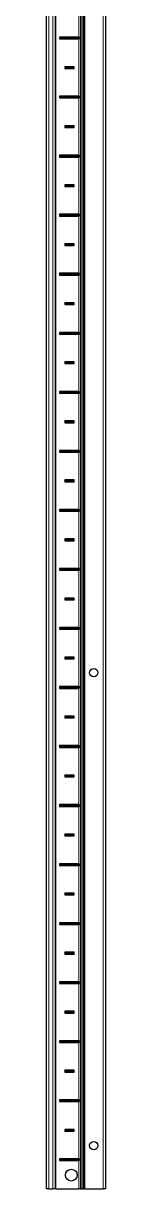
# Model space of a CAD drawing. Header units: millimetres. Extents: x -199 to 5401, y -2247 to 1507.
# Drawn here: x 1414 to 1463, y -852 to 135 of the extents above; entities that cross this region are included whole.
import ezdxf

# ---------------------------------------------------------------- set-up
doc = ezdxf.new("R2010")
doc.units = ezdxf.units.MM

msp = doc.modelspace()

# ---------------------------------------------------------------- linework, layer by layer
at = {"color": 7, "linetype": 'Continuous', "lineweight": 25}
for p, q in [((1413.68, -851.79), (1413.68, 647.21)), ((1420.88, 647.21), (1420.88, -851.79)), ((1443.55, 647.21), (1443.55, -851.79)), ((1443.58, 647.21), (1443.58, -851.79)), ((1445.38, 647.21), (1445.38, -851.79)), ((1463.38, 647.21), (1463.38, -851.79)), ((1440.93, 123.46), (1424.53, 123.46)), ((1424.53, 123.46), (1424.53, 121.96)), ((1425.28, 122.71), (1424.53, 123.46)), ((1425.28, 122.71), (1424.53, 121.96)), ((1424.53, 121.96), (1440.93, 121.96)), ((1425.28, 122.71), (1440.78, 122.71)), ((1440.78, 122.71), (1441.42, 123.35)), ((1440.78, 122.71), (1441.42, 122.06)), ((1441.42, 122.06), (1441.42, 123.35)), ((1437.03, 98.46), (1429.03, 98.46)), ((1429.03, 98.46), (1429.03, 96.96)), ((1429.78, 97.71), (1429.03, 98.46)), ((1429.78, 97.71), (1429.03, 96.96)), ((1429.03, 96.96), (1437.03, 96.96)), ((1429.78, 97.71), (1436.28, 97.71)), ((1436.28, 97.71), (1437.03, 98.46)), ((1436.28, 97.71), (1437.03, 96.96)), ((1437.03, 96.96), (1437.03, 98.46)), ((1440.93, 73.46), (1424.53, 73.46)), ((1424.53, 73.46), (1424.53, 71.96)), ((1425.28, 72.71), (1424.53, 73.46)), ((1425.28, 72.71), (1424.53, 71.96)), ((1424.53, 71.96), (1440.93, 71.96)), ((1425.28, 72.71), (1440.78, 72.71)), ((1440.78, 72.71), (1441.42, 73.35)), ((1440.78, 72.71), (1441.42, 72.06)), ((1441.42, 72.06), (1441.42, 73.35)), ((1437.03, 48.46), (1429.03, 48.46)), ((1429.03, 48.46), (1429.03, 46.96)), ((1429.78, 47.71), (1429.03, 48.46)), ((1429.78, 47.71), (1429.03, 46.96)), ((1429.03, 46.96), (1437.03, 46.96)), ((1429.78, 47.71), (1436.28, 47.71)), ((1436.28, 47.71), (1437.03, 48.46)), ((1436.28, 47.71), (1437.03, 46.96)), ((1437.03, 46.96), (1437.03, 48.46)), ((1440.93, 23.46), (1424.53, 23.46)), ((1424.53, 23.46), (1424.53, 21.96)), ((1425.28, 22.71), (1424.53, 23.46)), ((1425.28, 22.71), (1424.53, 21.96)), ((1424.53, 21.96), (1440.93, 21.96)), ((1425.28, 22.71), (1440.78, 22.71)), ((1440.78, 22.71), (1441.42, 23.35)), ((1440.78, 22.71), (1441.42, 22.06)), ((1441.42, 22.06), (1441.42, 23.35)), ((1437.03, -1.54), (1429.03, -1.54)), ((1429.03, -1.54), (1429.03, -3.04)), ((1429.78, -2.29), (1429.03, -1.54)), ((1429.78, -2.29), (1429.03, -3.04)), ((1429.03, -3.04), (1437.03, -3.04)), ((1429.78, -2.29), (1436.28, -2.29)), ((1436.28, -2.29), (1437.03, -1.54)), ((1436.28, -2.29), (1437.03, -3.04)), ((1437.03, -3.04), (1437.03, -1.54)), ((1440.93, -26.54), (1424.53, -26.54)), ((1424.53, -26.54), (1424.53, -28.04)), ((1425.28, -27.29), (1424.53, -26.54)), ((1425.28, -27.29), (1424.53, -28.04)), ((1424.53, -28.04), (1440.93, -28.04)), ((1425.28, -27.29), (1440.78, -27.29)), ((1440.78, -27.29), (1441.42, -26.65)), ((1440.78, -27.29), (1441.42, -27.94)), ((1441.42, -27.94), (1441.42, -26.65)), ((1437.03, -51.54), (1429.03, -51.54)), ((1429.03, -51.54), (1429.03, -53.04)), ((1429.78, -52.29), (1429.03, -51.54)), ((1429.78, -52.29), (1429.03, -53.04)), ((1429.03, -53.04), (1437.03, -53.04)), ((1429.78, -52.29), (1436.28, -52.29)), ((1436.28, -52.29), (1437.03, -51.54)), ((1436.28, -52.29), (1437.03, -53.04)), ((1437.03, -53.04), (1437.03, -51.54)), ((1440.93, -76.54), (1424.53, -76.54)), ((1424.53, -76.54), (1424.53, -78.04)), ((1425.28, -77.29), (1424.53, -76.54)), ((1425.28, -77.29), (1424.53, -78.04)), ((1424.53, -78.04), (1440.93, -78.04)), ((1425.28, -77.29), (1440.78, -77.29)), ((1440.78, -77.29), (1441.42, -76.65)), ((1440.78, -77.29), (1441.42, -77.94)), ((1441.42, -77.94), (1441.42, -76.65)), ((1437.03, -101.54), (1429.03, -101.54)), ((1429.03, -101.54), (1429.03, -103.04)), ((1429.78, -102.29), (1429.03, -101.54)), ((1429.78, -102.29), (1429.03, -103.04)), ((1429.03, -103.04), (1437.03, -103.04)), ((1429.78, -102.29), (1436.28, -102.29)), ((1436.28, -102.29), (1437.03, -101.54)), ((1436.28, -102.29), (1437.03, -103.04)), ((1437.03, -103.04), (1437.03, -101.54)), ((1440.93, -126.54), (1424.53, -126.54)), ((1424.53, -126.54), (1424.53, -128.04)), ((1425.28, -127.29), (1424.53, -126.54)), ((1425.28, -127.29), (1424.53, -128.04)), ((1424.53, -128.04), (1440.93, -128.04)), ((1425.28, -127.29), (1440.78, -127.29)), ((1440.78, -127.29), (1441.42, -126.65)), ((1440.78, -127.29), (1441.42, -127.94)), ((1441.42, -127.94), (1441.42, -126.65)), ((1437.03, -151.54), (1429.03, -151.54)), ((1429.03, -151.54), (1429.03, -153.04)), ((1429.78, -152.29), (1429.03, -151.54)), ((1429.78, -152.29), (1429.03, -153.04)), ((1429.03, -153.04), (1437.03, -153.04)), ((1429.78, -152.29), (1436.28, -152.29)), ((1436.28, -152.29), (1437.03, -151.54)), ((1436.28, -152.29), (1437.03, -153.04)), ((1437.03, -153.04), (1437.03, -151.54)), ((1440.93, -176.54), (1424.53, -176.54)), ((1424.53, -176.54), (1424.53, -178.04)), ((1425.28, -177.29), (1424.53, -176.54)), ((1425.28, -177.29), (1424.53, -178.04)), ((1425.28, -177.29), (1440.78, -177.29)), ((1440.78, -177.29), (1441.42, -176.65)), ((1440.78, -177.29), (1441.42, -177.94)), ((1441.42, -177.94), (1441.42, -176.65)), ((1424.53, -178.04), (1440.93, -178.04)), ((1437.03, -201.54), (1429.03, -201.54)), ((1429.03, -201.54), (1429.03, -203.04)), ((1429.78, -202.29), (1429.03, -201.54)), ((1429.78, -202.29), (1429.03, -203.04)), ((1429.03, -203.04), (1437.03, -203.04)), ((1429.78, -202.29), (1436.28, -202.29)), ((1436.28, -202.29), (1437.03, -201.54)), ((1436.28, -202.29), (1437.03, -203.04)), ((1437.03, -203.04), (1437.03, -201.54)), ((1440.93, -226.54), (1424.53, -226.54)), ((1424.53, -226.54), (1424.53, -228.04)), ((1425.28, -227.29), (1424.53, -226.54)), ((1440.78, -227.29), (1441.42, -226.65)), ((1441.42, -227.94), (1441.42, -226.65)), ((1425.28, -227.29), (1424.53, -228.04)), ((1424.53, -228.04), (1440.93, -228.04)), ((1425.28, -227.29), (1440.78, -227.29)), ((1440.78, -227.29), (1441.42, -227.94)), ((1437.03, -251.54), (1429.03, -251.54)), ((1429.03, -251.54), (1429.03, -253.04)), ((1429.78, -252.29), (1429.03, -251.54)), ((1429.78, -252.29), (1429.03, -253.04)), ((1429.03, -253.04), (1437.03, -253.04)), ((1429.78, -252.29), (1436.28, -252.29)), ((1436.28, -252.29), (1437.03, -251.54)), ((1436.28, -252.29), (1437.03, -253.04)), ((1437.03, -253.04), (1437.03, -251.54)), ((1440.93, -276.54), (1424.53, -276.54)), ((1424.53, -276.54), (1424.53, -278.04)), ((1425.28, -277.29), (1424.53, -276.54)), ((1425.28, -277.29), (1424.53, -278.04)), ((1424.53, -278.04), (1440.93, -278.04)), ((1425.28, -277.29), (1440.78, -277.29)), ((1440.78, -277.29), (1441.42, -276.65)), ((1440.78, -277.29), (1441.42, -277.94)), ((1441.42, -277.94), (1441.42, -276.65)), ((1437.03, -301.54), (1429.03, -301.54)), ((1429.03, -301.54), (1429.03, -303.04)), ((1429.78, -302.29), (1429.03, -301.54)), ((1429.78, -302.29), (1429.03, -303.04)), ((1429.03, -303.04), (1437.03, -303.04)), ((1429.78, -302.29), (1436.28, -302.29)), ((1436.28, -302.29), (1437.03, -301.54)), ((1436.28, -302.29), (1437.03, -303.04)), ((1437.03, -303.04), (1437.03, -301.54)), ((1440.93, -326.54), (1424.53, -326.54)), ((1424.53, -326.54), (1424.53, -328.04)), ((1425.28, -327.29), (1424.53, -326.54)), ((1425.28, -327.29), (1424.53, -328.04)), ((1424.53, -328.04), (1440.93, -328.04)), ((1425.28, -327.29), (1440.78, -327.29)), ((1440.78, -327.29), (1441.42, -326.65)), ((1440.78, -327.29), (1441.42, -327.94)), ((1441.42, -327.94), (1441.42, -326.65)), ((1437.03, -351.54), (1429.03, -351.54)), ((1429.03, -351.54), (1429.03, -353.04)), ((1429.78, -352.29), (1429.03, -351.54)), ((1429.78, -352.29), (1429.03, -353.04)), ((1429.03, -353.04), (1437.03, -353.04)), ((1429.78, -352.29), (1436.28, -352.29)), ((1436.28, -352.29), (1437.03, -351.54)), ((1436.28, -352.29), (1437.03, -353.04)), ((1437.03, -353.04), (1437.03, -351.54)), ((1440.93, -376.54), (1424.53, -376.54)), ((1424.53, -376.54), (1424.53, -378.04)), ((1425.28, -377.29), (1424.53, -376.54)), ((1425.28, -377.29), (1424.53, -378.04)), ((1424.53, -378.04), (1440.93, -378.04)), ((1425.28, -377.29), (1440.78, -377.29)), ((1440.78, -377.29), (1441.42, -376.65)), ((1440.78, -377.29), (1441.42, -377.94)), ((1441.42, -377.94), (1441.42, -376.65)), ((1437.03, -401.54), (1429.03, -401.54)), ((1429.03, -401.54), (1429.03, -403.04)), ((1429.78, -402.29), (1429.03, -401.54)), ((1429.78, -402.29), (1429.03, -403.04)), ((1429.03, -403.04), (1437.03, -403.04)), ((1429.78, -402.29), (1436.28, -402.29)), ((1436.28, -402.29), (1437.03, -401.54)), ((1436.28, -402.29), (1437.03, -403.04)), ((1437.03, -403.04), (1437.03, -401.54)), ((1440.93, -426.54), (1424.53, -426.54)), ((1424.53, -426.54), (1424.53, -428.04)), ((1425.28, -427.29), (1424.53, -426.54)), ((1425.28, -427.29), (1424.53, -428.04)), ((1424.53, -428.04), (1440.93, -428.04)), ((1425.28, -427.29), (1440.78, -427.29)), ((1440.78, -427.29), (1441.42, -426.65)), ((1440.78, -427.29), (1441.42, -427.94)), ((1441.42, -427.94), (1441.42, -426.65)), ((1437.03, -451.54), (1429.03, -451.54)), ((1429.03, -451.54), (1429.03, -453.04)), ((1429.78, -452.29), (1429.03, -451.54)), ((1429.78, -452.29), (1429.03, -453.04)), ((1429.03, -453.04), (1437.03, -453.04)), ((1429.78, -452.29), (1436.28, -452.29)), ((1436.28, -452.29), (1437.03, -451.54)), ((1436.28, -452.29), (1437.03, -453.04)), ((1437.03, -453.04), (1437.03, -451.54)), ((1440.93, -476.54), (1424.53, -476.54)), ((1424.53, -476.54), (1424.53, -478.04)), ((1425.28, -477.29), (1424.53, -476.54)), ((1425.28, -477.29), (1424.53, -478.04)), ((1424.53, -478.04), (1440.93, -478.04)), ((1425.28, -477.29), (1440.78, -477.29)), ((1440.78, -477.29), (1441.42, -476.65)), ((1440.78, -477.29), (1441.42, -477.94)), ((1441.42, -477.94), (1441.42, -476.65)), ((1437.03, -501.54), (1429.03, -501.54)), ((1429.03, -501.54), (1429.03, -503.04)), ((1429.78, -502.29), (1429.03, -501.54)), ((1429.78, -502.29), (1429.03, -503.04)), ((1429.03, -503.04), (1437.03, -503.04)), ((1429.78, -502.29), (1436.28, -502.29)), ((1436.28, -502.29), (1437.03, -501.54)), ((1436.28, -502.29), (1437.03, -503.04)), ((1437.03, -503.04), (1437.03, -501.54)), ((1440.93, -526.54), (1424.53, -526.54)), ((1424.53, -526.54), (1424.53, -528.04)), ((1425.28, -527.29), (1424.53, -526.54)), ((1425.28, -527.29), (1424.53, -528.04)), ((1424.53, -528.04), (1440.93, -528.04)), ((1425.28, -527.29), (1440.78, -527.29)), ((1440.78, -527.29), (1441.42, -526.65)), ((1440.78, -527.29), (1441.42, -527.94)), ((1441.42, -527.94), (1441.42, -526.65)), ((1437.03, -551.54), (1429.03, -551.54)), ((1429.03, -551.54), (1429.03, -553.04)), ((1429.78, -552.29), (1429.03, -551.54)), ((1429.78, -552.29), (1429.03, -553.04)), ((1429.78, -552.29), (1436.28, -552.29)), ((1436.28, -552.29), (1437.03, -551.54)), ((1436.28, -552.29), (1437.03, -553.04)), ((1437.03, -553.04), (1437.03, -551.54)), ((1429.03, -553.04), (1437.03, -553.04)), ((1440.93, -576.54), (1424.53, -576.54)), ((1424.53, -576.54), (1424.53, -578.04)), ((1425.28, -577.29), (1424.53, -576.54)), ((1425.28, -577.29), (1424.53, -578.04)), ((1424.53, -578.04), (1440.93, -578.04)), ((1425.28, -577.29), (1440.78, -577.29)), ((1440.78, -577.29), (1441.42, -576.65)), ((1440.78, -577.29), (1441.42, -577.94)), ((1441.42, -577.94), (1441.42, -576.65)), ((1437.03, -601.54), (1429.03, -601.54)), ((1429.03, -601.54), (1429.03, -603.04)), ((1429.78, -602.29), (1429.03, -601.54)), ((1436.28, -602.29), (1437.03, -601.54)), ((1437.03, -603.04), (1437.03, -601.54)), ((1429.78, -602.29), (1429.03, -603.04)), ((1429.03, -603.04), (1437.03, -603.04)), ((1429.78, -602.29), (1436.28, -602.29)), ((1436.28, -602.29), (1437.03, -603.04)), ((1440.93, -626.54), (1424.53, -626.54)), ((1424.53, -626.54), (1424.53, -628.04)), ((1425.28, -627.29), (1424.53, -626.54)), ((1425.28, -627.29), (1424.53, -628.04)), ((1424.53, -628.04), (1440.93, -628.04)), ((1425.28, -627.29), (1440.78, -627.29)), ((1440.78, -627.29), (1441.42, -626.65)), ((1440.78, -627.29), (1441.42, -627.94)), ((1441.42, -627.94), (1441.42, -626.65)), ((1437.03, -651.54), (1429.03, -651.54)), ((1429.03, -651.54), (1429.03, -653.04)), ((1429.78, -652.29), (1429.03, -651.54)), ((1429.78, -652.29), (1429.03, -653.04)), ((1429.03, -653.04), (1437.03, -653.04)), ((1429.78, -652.29), (1436.28, -652.29)), ((1436.28, -652.29), (1437.03, -651.54)), ((1436.28, -652.29), (1437.03, -653.04)), ((1437.03, -653.04), (1437.03, -651.54)), ((1440.93, -676.54), (1424.53, -676.54)), ((1424.53, -676.54), (1424.53, -678.04)), ((1425.28, -677.29), (1424.53, -676.54)), ((1425.28, -677.29), (1424.53, -678.04)), ((1424.53, -678.04), (1440.93, -678.04)), ((1425.28, -677.29), (1440.78, -677.29)), ((1440.78, -677.29), (1441.42, -676.65)), ((1440.78, -677.29), (1441.42, -677.94)), ((1441.42, -677.94), (1441.42, -676.65)), ((1437.03, -701.54), (1429.03, -701.54)), ((1429.03, -701.54), (1429.03, -703.04)), ((1429.78, -702.29), (1429.03, -701.54)), ((1429.78, -702.29), (1429.03, -703.04)), ((1429.03, -703.04), (1437.03, -703.04)), ((1429.78, -702.29), (1436.28, -702.29)), ((1436.28, -702.29), (1437.03, -701.54)), ((1436.28, -702.29), (1437.03, -703.04)), ((1437.03, -703.04), (1437.03, -701.54)), ((1440.93, -726.54), (1424.53, -726.54)), ((1424.53, -726.54), (1424.53, -728.04)), ((1425.28, -727.29), (1424.53, -726.54)), ((1425.28, -727.29), (1424.53, -728.04)), ((1424.53, -728.04), (1440.93, -728.04)), ((1425.28, -727.29), (1440.78, -727.29)), ((1440.78, -727.29), (1441.42, -726.65)), ((1440.78, -727.29), (1441.42, -727.94)), ((1441.42, -727.94), (1441.42, -726.65)), ((1429.03, -751.54), (1429.03, -753.04)), ((1437.03, -751.54), (1429.03, -751.54)), ((1429.78, -752.29), (1429.03, -751.54)), ((1429.78, -752.29), (1429.03, -753.04)), ((1429.03, -753.04), (1437.03, -753.04)), ((1429.78, -752.29), (1436.28, -752.29)), ((1436.28, -752.29), (1437.03, -751.54)), ((1436.28, -752.29), (1437.03, -753.04)), ((1437.03, -753.04), (1437.03, -751.54)), ((1440.93, -776.54), (1424.53, -776.54)), ((1424.53, -776.54), (1424.53, -778.04)), ((1425.28, -777.29), (1424.53, -776.54)), ((1425.28, -777.29), (1424.53, -778.04)), ((1424.53, -778.04), (1440.93, -778.04)), ((1425.28, -777.29), (1440.78, -777.29)), ((1440.78, -777.29), (1441.42, -776.65)), ((1440.78, -777.29), (1441.42, -777.94)), ((1441.42, -777.94), (1441.42, -776.65)), ((1429.03, -801.54), (1429.03, -803.04)), ((1437.03, -801.54), (1429.03, -801.54)), ((1429.78, -802.29), (1429.03, -801.54)), ((1429.78, -802.29), (1429.03, -803.04)), ((1429.03, -803.04), (1437.03, -803.04)), ((1429.78, -802.29), (1436.28, -802.29)), ((1436.28, -802.29), (1437.03, -801.54)), ((1436.28, -802.29), (1437.03, -803.04)), ((1437.03, -803.04), (1437.03, -801.54)), ((1440.93, -826.54), (1424.53, -826.54)), ((1424.53, -826.54), (1424.53, -828.04)), ((1425.28, -827.29), (1424.53, -826.54)), ((1425.28, -827.29), (1424.53, -828.04)), ((1424.53, -828.04), (1440.93, -828.04)), ((1425.28, -827.29), (1440.78, -827.29)), ((1440.78, -827.29), (1441.42, -826.65)), ((1440.78, -827.29), (1441.42, -827.94)), ((1441.42, -827.94), (1441.42, -826.65)), ((1415.68, -851.79), (1413.68, -851.79)), ((1415.68, -851.79), (1418.88, -851.79)), ((1420.88, -851.79), (1418.88, -851.79)), ((1421.53, -851.79), (1420.88, -851.79)), ((1421.53, -851.79), (1440.93, -851.79)), ((1442.34, -851.79), (1440.93, -851.79)), ((1442.34, -851.79), (1443.55, -851.79)), ((1443.55, -851.79), (1443.58, -851.79)), ((1443.58, -851.79), (1444.79, -851.79)), ((1445.38, -851.79), (1444.79, -851.79)), ((1446.03, -851.79), (1445.38, -851.79)), ((1446.03, -851.79), (1461.38, -851.79)), ((1463.38, -851.79), (1461.38, -851.79))]:
    msp.add_line(p, q, dxfattribs=at)
at = {"color": 8, "linetype": 'Continuous', "lineweight": 18}
for p, q in [((1415.68, 647.21), (1415.68, -851.79)), ((1418.88, -851.79), (1418.88, 647.21)), ((1421.53, 647.21), (1421.53, -851.79)), ((1442.34, 647.21), (1442.34, -851.79)), ((1444.79, -851.79), (1444.79, 647.21)), ((1446.03, 647.21), (1446.03, -851.79)), ((1461.38, -851.79), (1461.38, 647.21)), ((1440.93, 123.46), (1440.93, 171.96)), ((1440.93, 73.46), (1440.93, 121.96)), ((1440.93, 23.46), (1440.93, 71.96)), ((1440.93, -26.54), (1440.93, 21.96)), ((1440.93, -76.54), (1440.93, -28.04)), ((1440.93, -126.54), (1440.93, -78.04)), ((1440.93, -176.54), (1440.93, -128.04)), ((1440.93, -226.54), (1440.93, -178.04)), ((1440.93, -276.54), (1440.93, -228.04)), ((1440.93, -326.54), (1440.93, -278.04)), ((1440.93, -376.54), (1440.93, -328.04)), ((1440.93, -426.54), (1440.93, -378.04)), ((1440.93, -476.54), (1440.93, -428.04)), ((1440.93, -526.54), (1440.93, -478.04)), ((1440.93, -576.54), (1440.93, -528.04)), ((1440.93, -626.54), (1440.93, -578.04)), ((1440.93, -676.54), (1440.93, -628.04)), ((1440.93, -726.54), (1440.93, -678.04)), ((1440.93, -776.54), (1440.93, -728.04)), ((1440.93, -826.54), (1440.93, -778.04)), ((1440.93, -851.79), (1440.93, -828.04))]:
    msp.add_line(p, q, dxfattribs=at)
at = {"color": 7, "linetype": 'Continuous', "lineweight": 25}
for centre, radius in [((1453.53, -414.79), 3.5), ((1453.53, -815.29), 3.5), ((1434.53, -840.29), 5)]:
    msp.add_circle(centre, radius, dxfattribs=at)
for centre, start_param, end_param in [((1440.93, 119.99), 6.034916, 6.283185), ((1440.93, 125.42), 3.141593, 3.389862), ((1440.93, 69.99), 6.034916, 6.283185), ((1440.93, 75.42), 3.141593, 3.389862), ((1440.93, 19.99), 6.034916, 6.283185), ((1440.93, 25.42), 3.141593, 3.389862), ((1440.93, -30.01), 6.034916, 6.283185), ((1440.93, -24.58), 3.141593, 3.389862), ((1440.93, -80.01), 6.034916, 6.283185), ((1440.93, -74.58), 3.141593, 3.389862), ((1440.93, -130.01), 6.034916, 6.283185), ((1440.93, -124.58), 3.141593, 3.389862), ((1440.93, -180.01), 6.034916, 6.283185), ((1440.93, -174.58), 3.141593, 3.389862), ((1440.93, -230.01), 6.034916, 6.283185), ((1440.93, -224.58), 3.141593, 3.389862), ((1440.93, -280.01), 6.034916, 6.283185), ((1440.93, -274.58), 3.141593, 3.389862), ((1440.93, -330.01), 6.034916, 6.283185), ((1440.93, -324.58), 3.141593, 3.389862), ((1440.93, -380.01), 6.034916, 6.283185), ((1440.93, -374.58), 3.141593, 3.389862), ((1440.93, -430.01), 6.034916, 6.283185), ((1440.93, -424.58), 3.141593, 3.389862), ((1440.93, -480.01), 6.034916, 6.283185), ((1440.93, -474.58), 3.141593, 3.389862), ((1440.93, -530.01), 6.034916, 6.283185), ((1440.93, -524.58), 3.141593, 3.389862), ((1440.93, -580.01), 6.034916, 6.283185), ((1440.93, -574.58), 3.141593, 3.389862), ((1440.93, -630.01), 6.034916, 6.283185), ((1440.93, -624.58), 3.141593, 3.389862), ((1440.93, -680.01), 6.034916, 6.283185), ((1440.93, -674.58), 3.141593, 3.389862), ((1440.93, -730.01), 6.034916, 6.283185), ((1440.93, -724.58), 3.141593, 3.389862), ((1440.93, -780.01), 6.034916, 6.283185), ((1440.93, -774.58), 3.141593, 3.389862), ((1440.93, -830.01), 6.034916, 6.283185), ((1440.93, -824.58), 3.141593, 3.389862)]:
    msp.add_ellipse(centre, major_axis=(0, 3.46), ratio=0.57735, start_param=start_param, end_param=end_param, dxfattribs=at)

doc.saveas('drawing.dxf')
